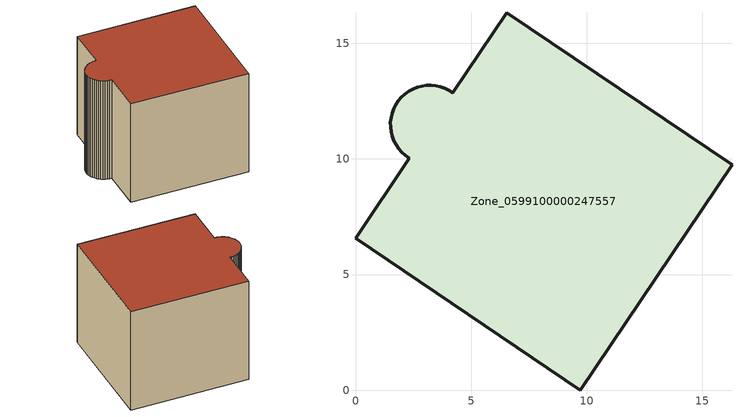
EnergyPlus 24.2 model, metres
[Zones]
Zone_0599100000247557
 floor ground (C_G): 1.58,11.98 1.65,12.17 1.75,12.35 1.86,12.52 1.99,12.67 2.14,12.81 2.3,12.93 2.48,13.02 2.67,13.1 2.86,13.15 3.06,13.18 3.27,13.19 3.47,13.17 3.67,13.12 3.86,13.06 4.04,12.97 4.21,12.86 6.53,16.32 16.28,9.74 9.71,0 0,6.58 2.32,10.04 2.15,10.16 2,10.29 1.87,10.44 1.76,10.61 1.66,10.79 1.59,10.98 1.54,11.18 1.51,11.38 1.51,11.58 1.54,11.78 z0
 wall outside (C_F): 3.27,13.19 3.06,13.18 2.86,13.15 2.67,13.1 2.48,13.02 2.3,12.93 2.14,12.81 1.99,12.67 1.86,12.52 1.75,12.35 1.65,12.17 1.58,11.98 1.54,11.78 1.51,11.58 1.51,11.38 1.54,11.18 1.59,10.98 1.66,10.79 1.76,10.61 1.87,10.44 2,10.29 2.15,10.16 2.32,10.04 0,6.58 9.71,0 16.28,9.74 6.53,16.32 4.21,12.86 4.04,12.97 3.86,13.06 3.67,13.12 3.47,13.17 3.27,13.19 z0:10.86
 roof outside (C_R): 0,6.58 9.71,0 16.28,9.74 6.53,16.32 4.21,12.86 4.04,12.97 3.86,13.06 3.67,13.12 3.47,13.17 3.27,13.19 3.06,13.18 2.86,13.15 2.67,13.1 2.48,13.02 2.3,12.93 2.14,12.81 1.99,12.67 1.86,12.52 1.75,12.35 1.65,12.17 1.58,11.98 1.54,11.78 1.51,11.58 1.51,11.38 1.54,11.18 1.59,10.98 1.66,10.79 1.76,10.61 1.87,10.44 2,10.29 2.15,10.16 2.32,10.04 z10.86
[BUILDING]
Pand.0599100000247557: North Axis=0; Terrain=City; Loads Convergence Tolerance Value=0.04; Temperature Convergence Tolerance Value=0.4; Solar Distribution=FullExterior; Maximum Number of Warmup Days=25; Minimum Number of Warmup Days=1
[Site:Location]
Rotterdam.The.Hague.AP_ZH_NLD Design_Conditions: Latitude=51.96; Longitude=4.45; Time Zone=1; Elevation=-4.5
[SITE:GROUNDTEMPERATURE:BUILDINGSURFACE]
18, 18, 18, 18, 18, 18, 18, 18, 18, 18, 18, 18
[MATERIAL] Thermal Absorptance=0.9; Solar Absorptance=0.7; Visible Absorptance=0.7
Name | Roughness | Thickness | Conductivity | Density | Specific Heat
G.D.1975-1991 | MediumSmooth | 0.15 | 0.288461 | 540 | 1210
F.D.1975-1991 | Rough | 0.3 | 0.230769 | 1920 | 840
R.D.1975-1991 | MediumRough | 0.2 | 0.153846 | 1500 | 1000
[CONSTRUCTION]
C_G: G.D.1975-1991
C_F: F.D.1975-1991
C_R: R.D.1975-1991
[ZONE]
Zone_0599100000247557: Type=1; Multiplier=1; Ceiling Height=Autocalculate; Volume=Autocalculate; Floor Area=autocalculate; Part of Total Floor Area=Yes
[ZONEINFILTRATION:DESIGNFLOWRATE]
Infil_Zone_0599100000247557: Zone or ZoneList or Space or SpaceList=Zone_0599100000247557; Schedule=AlwaysOn; Design Flow Rate Calculation Method=Flow/Area; Flow Rate per Floor Area=0.0042; Constant Term Coefficient=1; Temperature Term Coefficient=0; Velocity Term Coefficient=0; Velocity Squared Term Coefficient=0
[HVACTEMPLATE:ZONE:IDEALLOADSAIRSYSTEM]
Zone_0599100000247557: Maximum Heating Supply Air Temperature=50; Minimum Cooling Supply Air Temperature=13; Maximum Heating Supply Air Humidity Ratio=0.0156; Minimum Cooling Supply Air Humidity Ratio=0.0077; Heating Limit=NoLimit; Cooling Limit=NoLimit; Dehumidification Control Type=ConstantSensibleHeatRatio; Cooling Sensible Heat Ratio=0.7; Dehumidification Setpoint=60; Humidification Control Type=None; Humidification Setpoint=30; Outdoor Air Method=None; Outdoor Air Flow Rate per Person=0.00944; Outdoor Air Flow Rate per Zone Floor Area=0; Outdoor Air Flow Rate per Zone=0; Demand Controlled Ventilation Type=None; Outdoor Air Economizer Type=NoEconomizer; Heat Recovery Type=None; Sensible Heat Recovery Effectiveness=0.7; Latent Heat Recovery Effectiveness=0.65
[ZONECONTROL:THERMOSTAT]
ThermostatControl_Zone_0599100000247557: Zone or ZoneList=Zone_0599100000247557; Control Type Schedule=DualSetpointControlType; Control 1=Thermostat_Zone_0599100000247557; Temperature Difference Between Cutout And Setpoint=0
[THERMOSTATSETPOINT:DUALSETPOINT]
Thermostat_Zone_0599100000247557: Heating Setpoint Temperature Schedule=HeatingSetpoint_Zone_0599100000247557; Cooling Setpoint Temperature Schedule=CoolingSetpoint_Zone_0599100000247557
[SCHEDULE:COMPACT]
HeatingSetpoint_Zone_0599100000247557: Through: 12/31, For: AllDays, Until: 24:00, 21
CoolingSetpoint_Zone_0599100000247557: Through: 12/31, For: AllDays, Until: 24:00, 24
DualSetpointControlType: Through: 12/31, For: AllDays, Until: 24:00, 4
AlwaysOn: Through: 12/31, For: AllDays, Until: 24:00, 1
